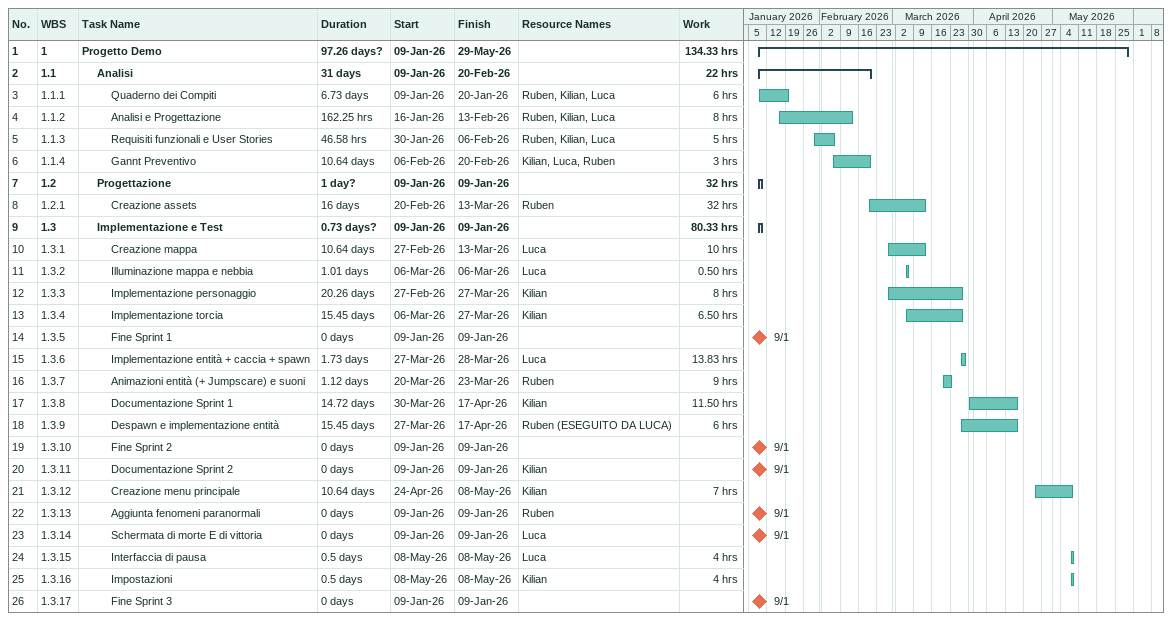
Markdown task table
| ID | WBS | Task | Duration | Start | Finish | Resources | Work (h) |
|---|---|---|---|---|---|---|---|
| 1 | 1 | **Progetto Demo** | 97.26d? | 2026-01-09 | 2026-05-29 |  | 134.33 |
| 2 | 1.1 | **Analisi** | 31d | 2026-01-09 | 2026-02-20 |  | 22 |
| 3 | 1.1.1 | Quaderno dei Compiti | 6.73d | 2026-01-09 | 2026-01-20 | Ruben, Kilian, Luca | 6 |
| 4 | 1.1.2 | Analisi e Progettazione | 162.25h | 2026-01-16 | 2026-02-13 | Ruben, Kilian, Luca | 8 |
| 5 | 1.1.3 | Requisiti funzionali e User Stories | 46.58h | 2026-01-30 | 2026-02-06 | Ruben, Kilian, Luca | 5 |
| 6 | 1.1.4 | Gannt Preventivo | 10.64d | 2026-02-06 | 2026-02-20 | Kilian, Luca, Ruben | 3 |
| 7 | 1.2 | **Progettazione** | 1d? | 2026-01-09 | 2026-01-09 |  | 32 |
| 8 | 1.2.1 | Creazione assets | 16d | 2026-02-20 | 2026-03-13 | Ruben | 32 |
| 9 | 1.3 | **Implementazione e Test** | 0.73d? | 2026-01-09 | 2026-01-09 |  | 80.33 |
| 10 | 1.3.1 | Creazione mappa | 10.64d | 2026-02-27 | 2026-03-13 | Luca | 10 |
| 11 | 1.3.2 | Illuminazione mappa e nebbia | 1.01d | 2026-03-06 | 2026-03-06 | Luca | 0.50 |
| 12 | 1.3.3 | Implementazione personaggio | 20.26d | 2026-02-27 | 2026-03-27 | Kilian | 8 |
| 13 | 1.3.4 | Implementazione torcia | 15.45d | 2026-03-06 | 2026-03-27 | Kilian | 6.50 |
| 14 | 1.3.5 | Fine Sprint 1 | 0d | 2026-01-09 | 2026-01-09 |  |  |
| 15 | 1.3.6 | Implementazione entità + caccia + spawn | 1.73d | 2026-03-27 | 2026-03-28 | Luca | 13.83 |
| 16 | 1.3.7 | Animazioni entità (+ Jumpscare) e suoni | 1.12d | 2026-03-20 | 2026-03-23 | Ruben | 9 |
| 17 | 1.3.8 | Documentazione Sprint 1 | 14.72d | 2026-03-30 | 2026-04-17 | Kilian | 11.50 |
| 18 | 1.3.9 | Despawn e implementazione entità | 15.45d | 2026-03-27 | 2026-04-17 | Ruben (ESEGUITO DA LUCA) | 6 |
| 19 | 1.3.10 | Fine Sprint 2 | 0d | 2026-01-09 | 2026-01-09 |  |  |
| 20 | 1.3.11 | Documentazione Sprint 2 | 0d | 2026-01-09 | 2026-01-09 | Kilian |  |
| 21 | 1.3.12 | Creazione menu principale | 10.64d | 2026-04-24 | 2026-05-08 | Kilian | 7 |
| 22 | 1.3.13 | Aggiunta fenomeni paranormali | 0d | 2026-01-09 | 2026-01-09 | Ruben |  |
| 23 | 1.3.14 | Schermata di morte E di vittoria | 0d | 2026-01-09 | 2026-01-09 | Luca |  |
| 24 | 1.3.15 | Interfaccia di pausa | 0.5d | 2026-05-08 | 2026-05-08 | Luca | 4 |
| 25 | 1.3.16 | Impostazioni | 0.5d | 2026-05-08 | 2026-05-08 | Kilian | 4 |
| 26 | 1.3.17 | Fine Sprint 3 | 0d | 2026-01-09 | 2026-01-09 |  |  |
